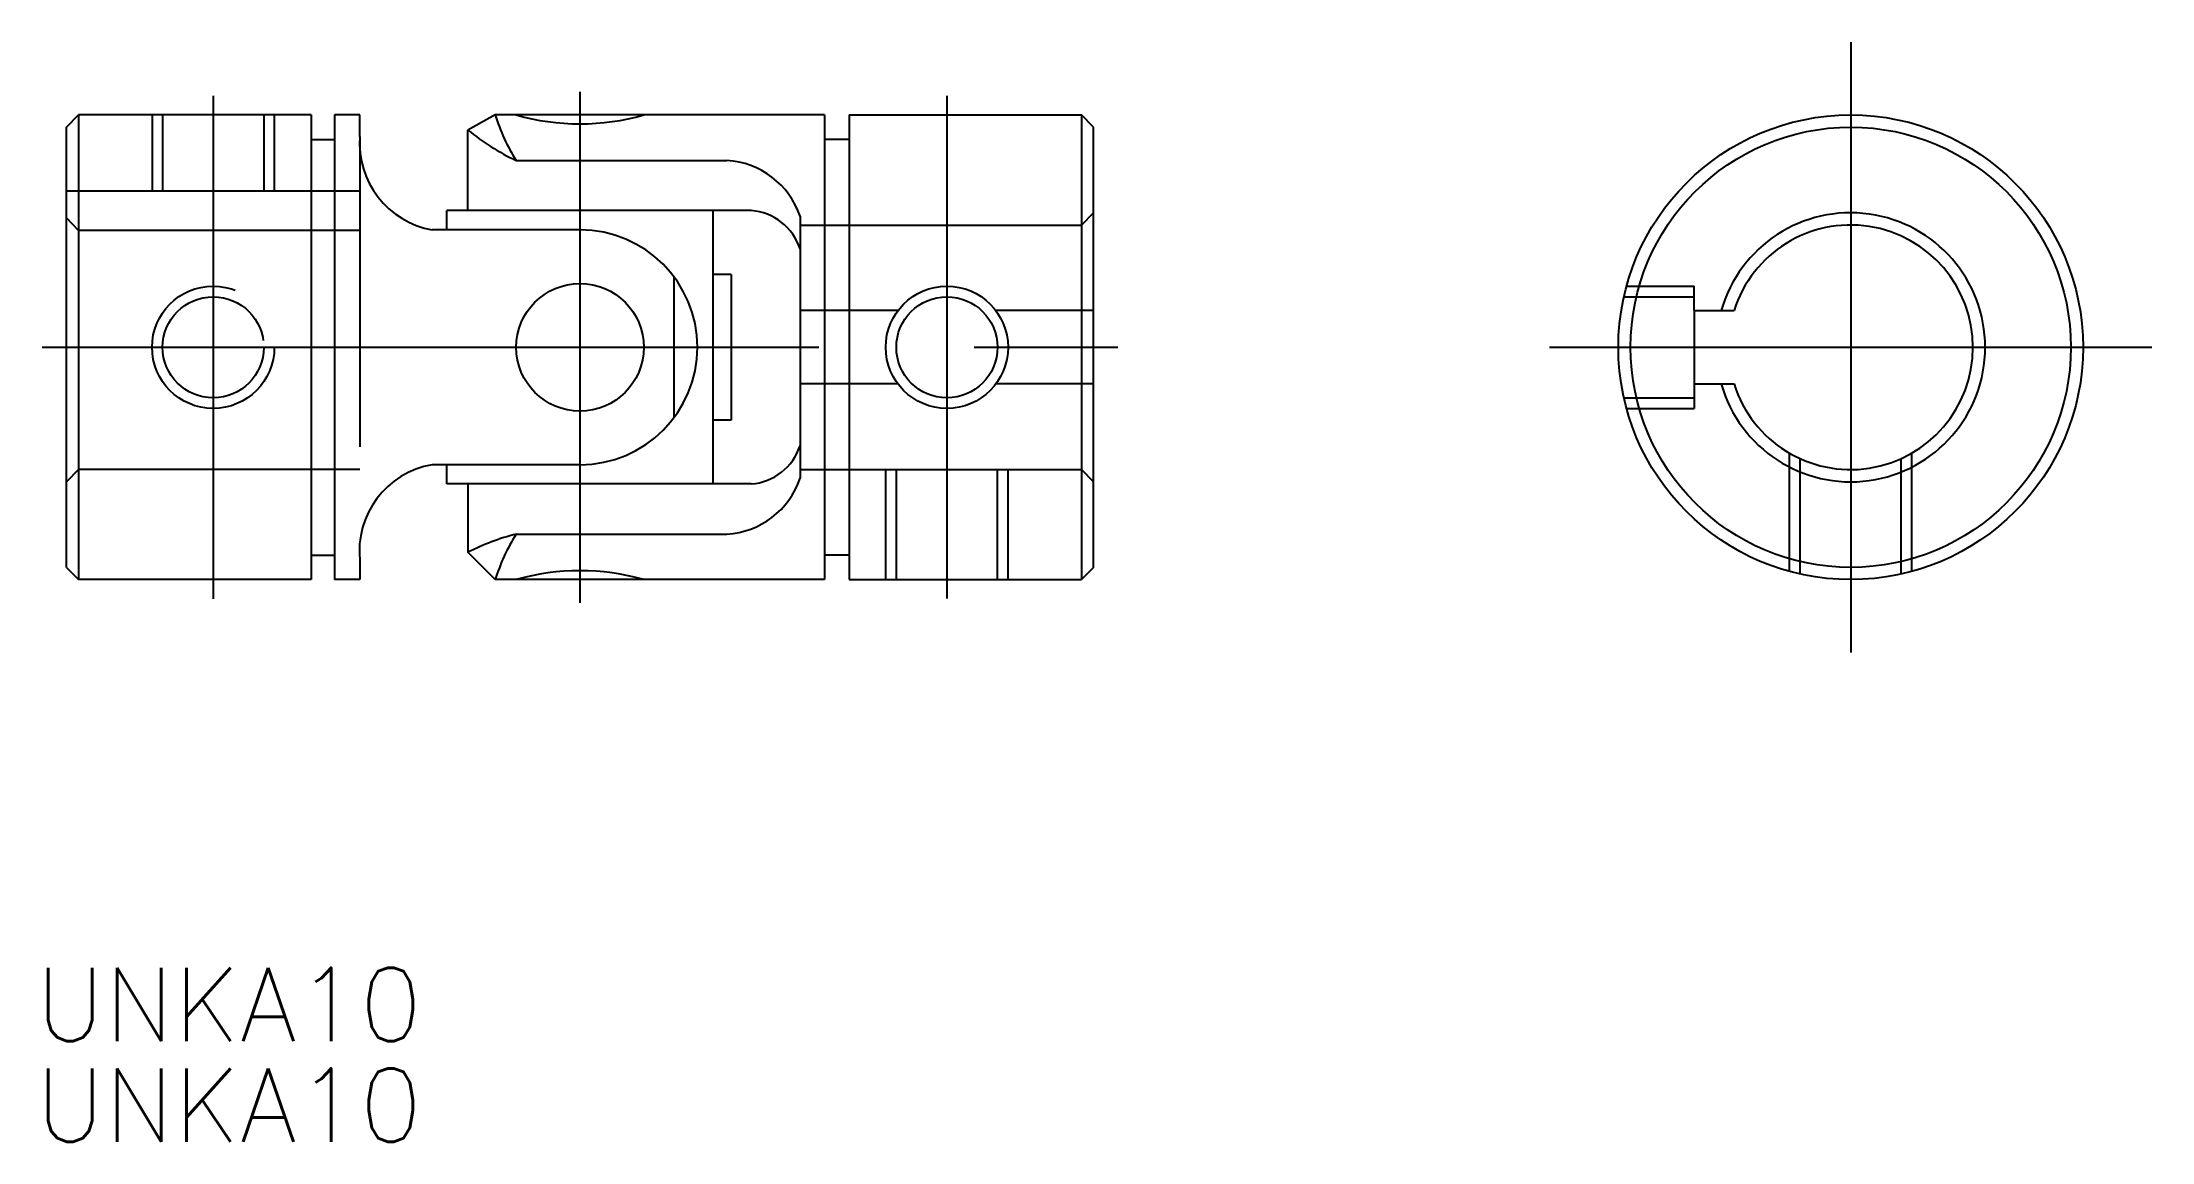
# Model space of a CAD drawing. Extents: x -73.9 to 12.3, y -32.5 to 12.5.
import ezdxf

# ---------------------------------------------------------------- set-up
doc = ezdxf.new("R2010")
doc.units = 0
doc.linetypes.add('CENTER', pattern=[50.8, 31.75, -6.35, 6.35, -6.35])
doc.linetypes.add('DASHED', pattern=[19.05, 12.7, -6.35])
doc.layers.get('0').update_dxf_attribs({"linetype": 'CONTINUOUS'})
doc.layers.add('CENTER', color=1, linetype='CENTER')
doc.styles.get("Standard").update_dxf_attribs({"font": 'txt.shx', "height": 3, "bigfont": 'bigfont.shx'})

# ---------------------------------------------------------------- blocks, each defined once
blk = doc.blocks.new('*U5')
at = {"color": 7, "linetype": 'CONTINUOUS'}
blk.add_text('UNKA10', height=3, dxfattribs=at).set_placement((-74.22, -28.37))
blk = doc.blocks.new('*U6')
at = {"color": 7, "linetype": 'CONTINUOUS'}
blk.add_text('UNKA10', height=3, dxfattribs=at).set_placement((-74.22, -32.487))

msp = doc.modelspace()

# ---------------------------------------------------------------- linework, layer by layer
for p, q in [((-72.955, 9), (-72.455, 9.5)), ((-62.955, 9.5), (-72.455, 9.5)), ((-72.455, 9.5), (-72.455, -9.5)), ((-62.955, 9.5), (-62.955, -9.5)), ((-61.995, 9.5), (-61.995, -9.5)), ((-60.955, 9.5), (-61.995, 9.5)), ((-55.42, 9.5), (-56.538, 8.882)), ((-41.955, 9.5), (-55.42, 9.5)), ((-41.955, 9.5), (-41.955, -9.5)), ((-40.955, 9.5), (-40.955, -9.5)), ((-40.955, 9.5), (-31.455, 9.5)), ((-31.455, 9.5), (-31.455, -9.5)), ((-30.955, 9), (-31.455, 9.5)), ((-72.955, -9), (-72.955, 9)), ((-56.538, 5.588), (-56.538, 8.882)), ((-30.955, -9), (-30.955, 9)), ((-62.955, 8.5), (-61.995, 8.5)), ((-40.955, 8.5), (-41.955, 8.5)), ((-54.568, 7.637), (-45.955, 7.637)), ((-44.955, 5.588), (-57.395, 5.588)), ((-57.395, 4.824), (-57.395, 5.588)), ((-46.516, -5.588), (-46.516, 5.588)), ((-42.955, 5.356), (-42.955, -5.356)), ((-51.955, 4.8), (-57.995, 4.8)), ((-48.118, 2.884), (-48.118, -2.884)), ((-45.771, 2.98), (-46.516, 2.98)), ((-45.771, 2.98), (-45.771, -2.98)), ((-72.955, 0), (-72.955, 0)), ((-45.771, -2.98), (-46.516, -2.98)), ((-72.955, -4.75), (-72.955, -4.75)), ((-51.955, -4.8), (-57.995, -4.8)), ((-57.395, -5.588), (-57.395, -4.824)), ((-44.955, -5.588), (-57.395, -5.588)), ((-56.538, -5.588), (-56.538, -8.382)), ((-54.568, -7.637), (-45.955, -7.637)), ((-62.955, -8.5), (-61.995, -8.5)), ((-55.42, -9.5), (-56.538, -8.382)), ((-40.955, -8.5), (-41.955, -8.5)), ((-72.955, -9), (-72.455, -9.5)), ((-30.955, -9), (-31.455, -9.5)), ((-62.955, -9.5), (-72.455, -9.5)), ((-60.955, -9.5), (-61.995, -9.5)), ((-41.955, -9.5), (-55.42, -9.5)), ((-40.955, -9.5), (-31.455, -9.5))]:
    msp.add_line(p, q)
at = {"color": 3, "linetype": 'DASHED'}
for p, q in [((-69.455, 9.5), (-69.455, 6.4)), ((-69.022, 9.5), (-69.022, 6.4)), ((-64.888, 9.5), (-64.888, 6.4)), ((-64.455, 9.5), (-64.455, 6.4)), ((-60.955, 8.624), (-60.955, -8.741)), ((-72.955, 6.4), (-60.955, 6.4)), ((-72.455, 4.77), (-72.955, 5.292)), ((-31.455, 5), (-30.955, 5.5)), ((-60.955, 4.77), (-72.455, 4.77)), ((-42.955, 5), (-31.455, 5)), ((-9.272, 2.067), (-6.4, 2.067)), ((-9.165, 2.5), (-6.4, 2.5)), ((-6.4, 1.5), (-6.4, 2.5)), ((-38.955, 1.5), (-42.955, 1.5)), ((-30.955, 1.5), (-34.955, 1.5)), ((-38.955, -1.5), (-42.955, -1.5)), ((-30.955, -1.5), (-34.955, -1.5)), ((-6.4, -1.5), (-6.4, -2.5)), ((-9.272, -2.067), (-6.4, -2.067)), ((-9.165, -2.5), (-6.4, -2.5)), ((-72.455, -5), (-72.955, -5.5)), ((-60.955, -5), (-72.455, -5)), ((-42.955, -5), (-31.455, -5)), ((-39.455, -9.5), (-39.455, -5)), ((-39.022, -9.5), (-39.022, -5)), ((-34.888, -9.5), (-34.888, -5)), ((-34.455, -9.5), (-34.455, -5)), ((-31.455, -5), (-30.955, -5.5)), ((-2.5, -9.165), (-2.5, -4.33)), ((-2.067, -9.272), (-2.067, -4.553)), ((2.067, -9.272), (2.067, -4.553)), ((2.5, -9.165), (2.5, -4.33))]:
    msp.add_line(p, q, dxfattribs=at)
at = {"linetype": 'CONTINUOUS'}
for p, q in [((-60.955, 8.624), (-60.955, 9.5)), ((-60.955, -8.741), (-60.955, -9.5))]:
    msp.add_line(p, q, dxfattribs=at)
at = {"color": 7, "linetype": 'CONTINUOUS'}
for p, q in [((-6.4, 1.5), (-6.4, -1.5)), ((-6.4, 1.5), (-4.77, 1.5)), ((-6.4, -1.5), (-4.77, -1.5))]:
    msp.add_line(p, q, dxfattribs=at)
for centre, radius in [((0, 0), 9.5), ((-51.955, 0), 2.608)]:
    msp.add_circle(centre, radius)
for centre, radius in [((0, 0), 9), ((-36.955, 0), 2.067)]:
    msp.add_circle(centre, radius, dxfattribs=at)
at = {"color": 3, "linetype": 'DASHED'}
for radius in [2.5, 2.067]:
    msp.add_circle((-66.955, 0), radius, dxfattribs=at)
at = {"color": 3, "linetype": 'CONTINUOUS'}
msp.add_circle((-36.955, 0), 2.5, dxfattribs=at)
for centre, radius, start, end in [((-48.286, 11.65), 7.451, 196.77428, 212.60036), ((-51.955, 18.635), 9.5, 254.0672, 285.9328), ((-50.543, 16.201), 9.46, 230.67828, 244.85184), ((-57.371, 8.341), 3.595, 175.47887, 260.01577), ((-46.148, 4.271), 3.372, 18.77154, 86.72191), ((-45.129, 3.306), 2.289, 18.27949, 85.65963), ((-51.955, 0), 4.8, 270, 90), ((-45.129, -3.306), 2.289, 274.34037, 341.72051), ((-57.39, -8.337), 3.588, 99.69947, 186.47), ((-46.148, -4.271), 3.372, 273.27809, 341.22846), ((-52.217, -16.843), 9.5, 104.32296, 117.05169), ((-48.287, -11.653), 7.451, 147.38911, 163.20604), ((-51.955, -18.635), 9.5, 74.06719, 105.93281)]:
    msp.add_arc(centre, radius, start, end)
at = {"color": 7, "linetype": 'CONTINUOUS'}
for radius, start, end in [(5.5, 195.82662, 164.17338), (5, 197.4576, 162.5424)]:
    msp.add_arc((0, 0), radius, start, end, dxfattribs=at)
at = {"layer": 'CENTER', "color": 1, "linetype": 'CENTER'}
for p, q in [((0, 12.475), (0, -12.475)), ((-51.955, -10.445), (-51.955, 10.445)), ((-66.955, 10.277), (-66.955, -10.279)), ((-36.955, 10.277), (-36.955, -10.277)), ((-73.946, 0), (-29.964, 0)), ((-12.312, 0), (12.312, 0))]:
    msp.add_line(p, q, dxfattribs=at)

# ---------------------------------------------------------------- block references
at = {"color": 7, "linetype": 'CONTINUOUS'}
for name in ['*U5', '*U6']:
    msp.add_blockref(name, (0, 0), dxfattribs=at)

doc.saveas('drawing.dxf')
